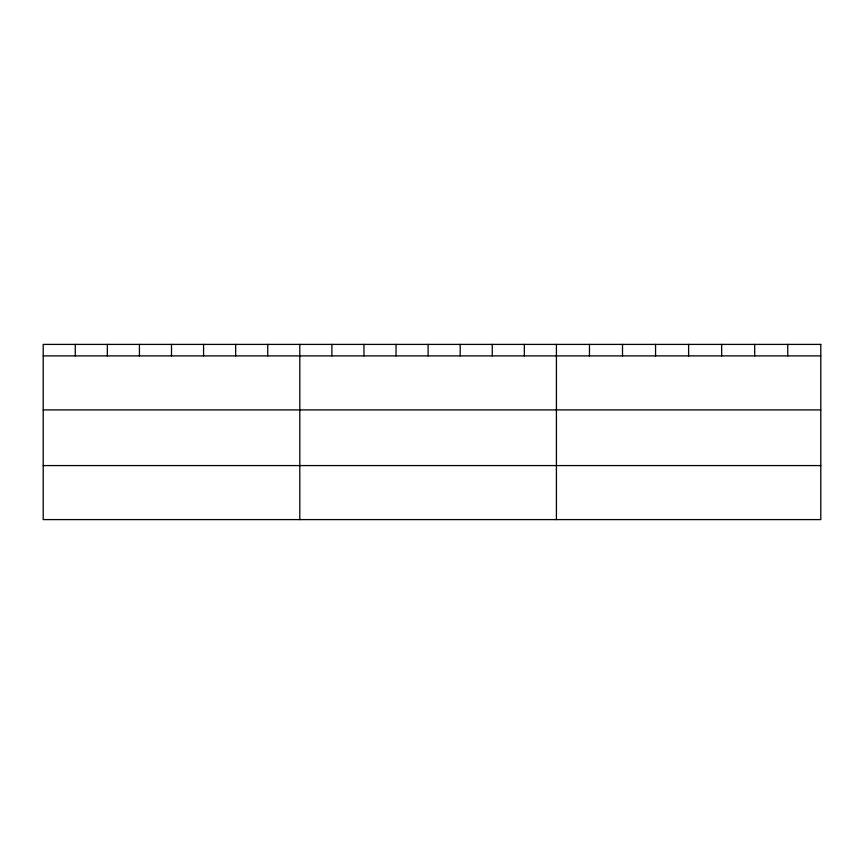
<?xml version="1.0" encoding="UTF-8"?>
<svg xmlns="http://www.w3.org/2000/svg" width="864" height="864" viewBox="0 0 864 864"><rect width="100%" height="100%" fill="white"/><g stroke="black" fill="none" stroke-linecap="round" stroke-linejoin="round"><path stroke-width="1.3" d="M43.2 355.892L820.8 355.892M43.2 409.914L820.8 409.914M43.2 465.577L820.8 465.577M787.752 344.401L787.752 355.892M754.704 344.401L754.704 355.892M721.656 344.401L721.656 355.892M688.608 344.401L688.608 355.892M655.56 344.401L655.56 355.892M622.512 344.401L622.512 355.892M589.464 344.401L589.464 355.892M556.416 344.401L556.416 519.599M524.34 344.401L524.34 355.892M492.264 344.401L492.264 355.892M460.188 344.401L460.188 355.892M428.112 344.401L428.112 355.892M396.036 344.401L396.036 355.892M363.96 344.401L363.96 355.892M331.884 344.401L331.884 355.892M299.808 344.401L299.808 519.599M267.732 344.401L267.732 355.892M235.656 344.401L235.656 355.892M203.58 344.401L203.58 355.892M171.504 344.401L171.504 355.892M139.428 344.401L139.428 355.892M107.352 344.401L107.352 355.892M75.276 344.401L75.276 355.892M820.8 344.401L43.2 344.401L43.2 519.599L820.8 519.599L820.8 344.401"/></g></svg>
